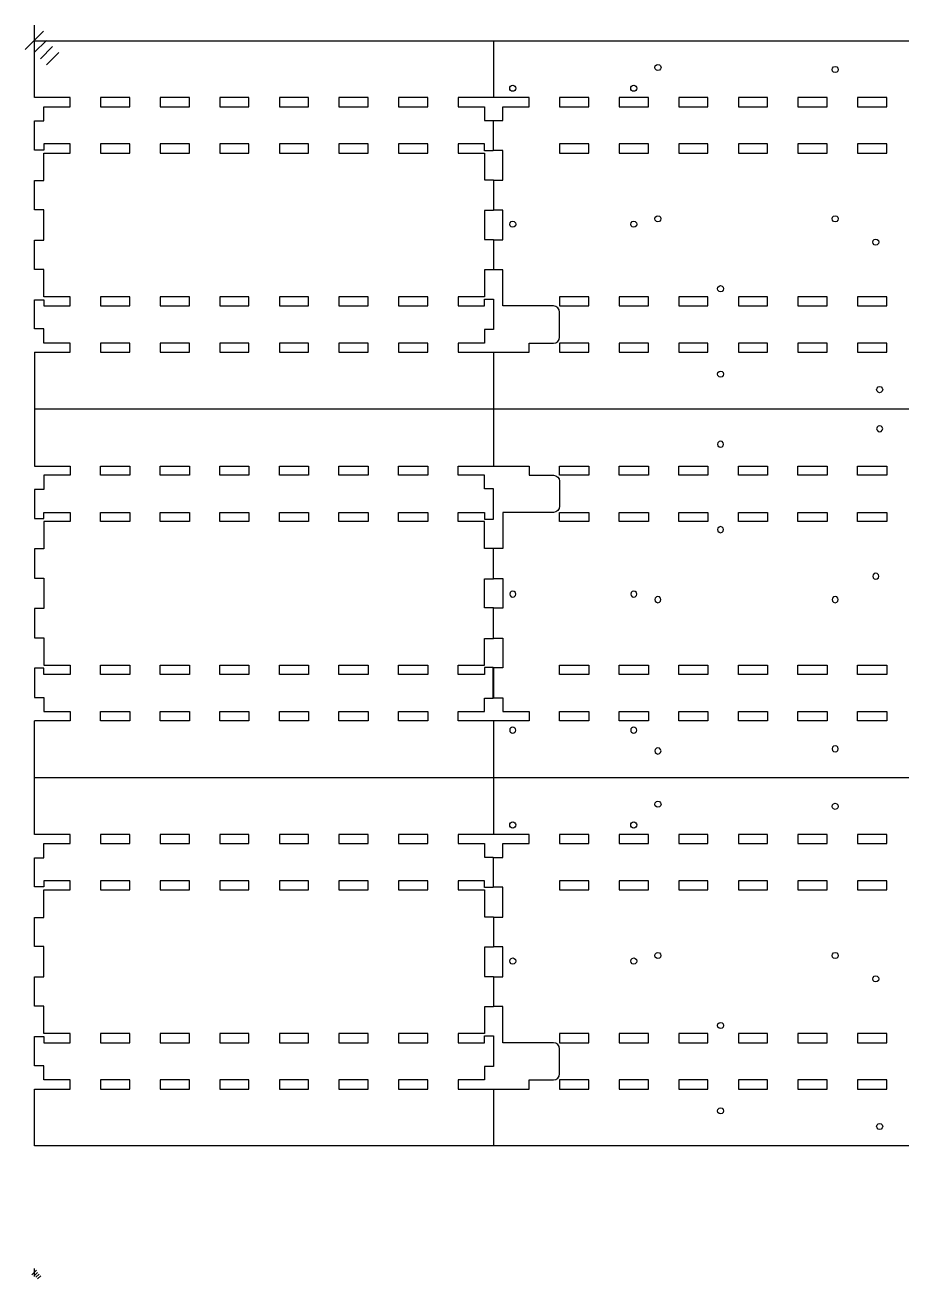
# Model space of a CAD drawing. Extents: x -3 to 935, y 295 to 705.
# Drawn here: x -3 to 283.9, y 294.9 to 705 of the extents above; entities that cross this region are included whole.
import ezdxf

# ---------------------------------------------------------------- set-up
doc = ezdxf.new("R2010")
doc.units = 0

msp = doc.modelspace()

# ---------------------------------------------------------------- linework, layer by layer
for p, q in [((0.1324, 681.267), (0.1324, 699.867)), ((0.1324, 699.867), (300.532, 699.867)), ((150.332, 699.867), (150.332, 681.267)), ((203.095, 691.155), (203.229, 691.655)), ((203.229, 690.655), (203.095, 691.155)), ((203.229, 691.655), (203.595, 692.022)), ((203.595, 690.289), (203.229, 690.655)), ((203.595, 692.022), (204.095, 692.155)), ((204.095, 690.154), (203.595, 690.289)), ((204.095, 692.155), (204.595, 692.022)), ((204.095, 692.155), (204.095, 692.155)), ((204.595, 690.289), (204.095, 690.154)), ((204.595, 692.022), (204.961, 691.655)), ((204.961, 690.655), (204.595, 690.289)), ((204.961, 691.655), (205.095, 691.155)), ((205.095, 691.155), (204.961, 690.655)), ((261.09, 690.456), (261.224, 690.956)), ((261.224, 689.956), (261.09, 690.456)), ((261.224, 690.956), (261.59, 691.321)), ((261.59, 689.588), (261.224, 689.956)), ((261.59, 691.321), (262.09, 691.456)), ((262.09, 689.456), (261.59, 689.588)), ((262.09, 691.456), (262.59, 691.321)), ((262.09, 691.456), (262.09, 691.456)), ((262.59, 689.588), (262.09, 689.456)), ((262.59, 691.321), (262.956, 690.956)), ((262.956, 689.956), (262.59, 689.588)), ((262.956, 690.956), (263.09, 690.456)), ((263.09, 690.456), (262.956, 689.956)), ((155.659, 684.744), (155.872, 685.061)), ((155.872, 685.061), (156.189, 685.276)), ((156.189, 685.276), (156.577, 685.355)), ((156.577, 685.355), (156.965, 685.276)), ((156.577, 685.355), (156.577, 685.355)), ((156.965, 685.276), (157.281, 685.061)), ((157.281, 685.061), (157.494, 684.744)), ((195.259, 684.744), (195.472, 685.061)), ((195.472, 685.061), (195.789, 685.276)), ((195.789, 685.276), (196.177, 685.355)), ((196.177, 685.355), (196.565, 685.276)), ((196.177, 685.355), (196.177, 685.355)), ((196.565, 685.276), (196.881, 685.061)), ((196.881, 685.061), (197.094, 684.744)), ((11.7573, 681.267), (0.1324, 681.267)), ((11.7573, 678.267), (11.7573, 681.267)), ((21.7073, 681.267), (21.7073, 678.267)), ((31.2573, 681.267), (21.7073, 681.267)), ((31.2573, 678.267), (31.2573, 681.267)), ((41.2072, 681.267), (41.2072, 678.267)), ((50.7573, 681.267), (41.2072, 681.267)), ((50.7573, 678.267), (50.7573, 681.267)), ((70.2571, 681.267), (60.7072, 681.267)), ((60.7072, 681.267), (60.7072, 678.267)), ((70.2571, 678.267), (70.2571, 681.267)), ((89.7571, 681.267), (80.2073, 681.267)), ((80.2073, 681.267), (80.2073, 678.267)), ((89.7571, 678.267), (89.7571, 681.267)), ((109.257, 681.267), (99.707, 681.267)), ((99.707, 681.267), (99.707, 678.267)), ((109.257, 678.267), (109.257, 681.267)), ((128.757, 681.267), (119.207, 681.267)), ((119.207, 681.267), (119.207, 678.267)), ((128.757, 678.267), (128.757, 681.267)), ((161.957, 681.267), (138.707, 681.267)), ((138.707, 681.267), (138.707, 678.267)), ((155.581, 684.355), (155.659, 684.744)), ((155.659, 683.969), (155.581, 684.355)), ((155.872, 683.651), (155.659, 683.969)), ((156.189, 683.434), (155.872, 683.651)), ((156.577, 683.355), (156.189, 683.434)), ((156.965, 683.434), (156.577, 683.355)), ((157.281, 683.651), (156.965, 683.434)), ((157.494, 683.969), (157.281, 683.651)), ((157.494, 684.744), (157.573, 684.355)), ((157.573, 684.355), (157.494, 683.969)), ((161.957, 678.267), (161.957, 681.267)), ((181.457, 681.267), (171.907, 681.267)), ((171.907, 681.267), (171.907, 678.267)), ((181.457, 678.267), (181.457, 681.267)), ((200.957, 681.267), (191.407, 681.267)), ((191.407, 681.267), (191.407, 678.267)), ((195.181, 684.355), (195.259, 684.744)), ((195.259, 683.969), (195.181, 684.355)), ((195.472, 683.651), (195.259, 683.969)), ((195.789, 683.434), (195.472, 683.651)), ((196.177, 683.355), (195.789, 683.434)), ((196.565, 683.434), (196.177, 683.355)), ((196.881, 683.651), (196.565, 683.434)), ((197.094, 683.969), (196.881, 683.651)), ((197.094, 684.744), (197.173, 684.355)), ((197.173, 684.355), (197.094, 683.969)), ((200.957, 678.267), (200.957, 681.267)), ((220.457, 681.267), (210.907, 681.267)), ((210.907, 681.267), (210.907, 678.267)), ((220.457, 678.267), (220.457, 681.267)), ((230.407, 681.267), (230.407, 678.267)), ((239.957, 681.267), (230.407, 681.267)), ((239.957, 678.267), (239.957, 681.267)), ((249.907, 681.267), (249.907, 678.267)), ((259.457, 681.267), (249.907, 681.267)), ((259.457, 678.267), (259.457, 681.267)), ((278.958, 681.267), (269.406, 681.267)), ((269.406, 681.267), (269.406, 678.267)), ((278.958, 678.267), (278.958, 681.267)), ((3.1324, 673.642), (3.1324, 678.267)), ((3.1324, 678.267), (11.7573, 678.267)), ((21.7073, 678.267), (31.2573, 678.267)), ((41.2072, 678.267), (50.7573, 678.267)), ((60.7072, 678.267), (70.2571, 678.267)), ((80.2073, 678.267), (89.7571, 678.267)), ((99.707, 678.267), (109.257, 678.267)), ((119.207, 678.267), (128.757, 678.267)), ((138.707, 678.267), (147.332, 678.267)), ((147.332, 678.267), (147.332, 673.84)), ((153.332, 673.742), (153.332, 678.267)), ((153.332, 678.267), (161.957, 678.267)), ((171.907, 678.267), (181.457, 678.267)), ((191.407, 678.267), (200.957, 678.267)), ((210.907, 678.267), (220.457, 678.267)), ((230.407, 678.267), (239.957, 678.267)), ((249.907, 678.267), (259.457, 678.267)), ((269.406, 678.267), (278.958, 678.267)), ((0.1324, 664.09), (0.1324, 673.642)), ((0.1324, 673.642), (3.1324, 673.642)), ((147.332, 673.84), (150.132, 673.84)), ((150.132, 673.84), (150.132, 663.892)), ((150.332, 663.992), (150.332, 673.742)), ((150.332, 673.742), (153.332, 673.742)), ((11.7573, 666.117), (3.1324, 666.117)), ((3.1324, 666.117), (3.1324, 664.09)), ((11.7573, 663.117), (11.7573, 666.117)), ((31.2573, 666.117), (21.7073, 666.117)), ((21.7073, 666.117), (21.7073, 663.117)), ((31.2573, 663.117), (31.2573, 666.117)), ((41.2072, 666.117), (41.2072, 663.117)), ((50.7573, 666.117), (41.2072, 666.117)), ((50.7573, 663.117), (50.7573, 666.117)), ((70.2571, 666.117), (60.7072, 666.117)), ((60.7072, 666.117), (60.7072, 663.117)), ((70.2571, 663.117), (70.2571, 666.117)), ((89.7571, 666.117), (80.2073, 666.117)), ((80.2073, 666.117), (80.2073, 663.117)), ((89.7571, 663.117), (89.7571, 666.117)), ((109.257, 666.117), (99.707, 666.117)), ((99.707, 666.117), (99.707, 663.117)), ((109.257, 663.117), (109.257, 666.117)), ((119.207, 666.117), (119.207, 663.117)), ((128.757, 666.117), (119.207, 666.117)), ((128.757, 663.117), (128.757, 666.117)), ((147.332, 666.117), (138.707, 666.117)), ((138.707, 666.117), (138.707, 663.117)), ((147.332, 663.892), (147.332, 666.117)), ((181.457, 666.117), (171.907, 666.117)), ((171.907, 666.117), (171.907, 663.117)), ((181.457, 663.117), (181.457, 666.117)), ((191.407, 666.117), (191.407, 663.117)), ((200.957, 666.117), (191.407, 666.117)), ((200.957, 663.117), (200.957, 666.117)), ((220.457, 666.117), (210.907, 666.117)), ((210.907, 666.117), (210.907, 663.117)), ((220.457, 663.117), (220.457, 666.117)), ((239.957, 666.117), (230.407, 666.117)), ((230.407, 666.117), (230.407, 663.117)), ((239.957, 663.117), (239.957, 666.117)), ((259.457, 666.117), (249.907, 666.117)), ((249.907, 666.117), (249.907, 663.117)), ((259.457, 663.117), (259.457, 666.117)), ((278.958, 666.117), (269.406, 666.117)), ((269.406, 666.117), (269.406, 663.117)), ((278.958, 663.117), (278.958, 666.117)), ((3.1324, 664.09), (0.1324, 664.09)), ((3.1324, 654.142), (3.1324, 663.117)), ((3.1324, 663.117), (11.7573, 663.117)), ((21.7073, 663.117), (31.2573, 663.117)), ((41.2072, 663.117), (50.7573, 663.117)), ((60.7072, 663.117), (70.2571, 663.117)), ((80.2073, 663.117), (89.7571, 663.117)), ((99.707, 663.117), (109.257, 663.117)), ((119.207, 663.117), (128.757, 663.117)), ((138.707, 663.117), (147.332, 663.117)), ((150.132, 663.892), (147.332, 663.892)), ((147.332, 663.117), (147.332, 654.341)), ((153.332, 663.992), (150.332, 663.992)), ((153.332, 654.243), (153.332, 663.992)), ((171.907, 663.117), (181.457, 663.117)), ((191.407, 663.117), (200.957, 663.117)), ((210.907, 663.117), (220.457, 663.117)), ((230.407, 663.117), (239.957, 663.117)), ((249.907, 663.117), (259.457, 663.117)), ((269.406, 663.117), (278.958, 663.117)), ((0.1324, 644.591), (0.1324, 654.142)), ((0.1324, 654.142), (3.1324, 654.142)), ((147.332, 654.341), (150.332, 654.341)), ((150.332, 654.341), (150.332, 644.392)), ((150.332, 654.243), (153.332, 654.243)), ((3.1324, 644.591), (0.1324, 644.591)), ((3.1324, 634.642), (3.1324, 644.591)), ((150.332, 644.392), (147.332, 644.392)), ((147.332, 644.392), (147.332, 634.841)), ((153.332, 644.493), (150.332, 644.493)), ((153.332, 634.743), (153.332, 644.493)), ((155.577, 639.855), (155.711, 640.355)), ((155.711, 639.355), (155.577, 639.855)), ((155.711, 640.355), (156.077, 640.722)), ((156.077, 640.722), (156.577, 640.855)), ((156.577, 640.855), (157.077, 640.722)), ((156.577, 640.855), (156.577, 640.855)), ((157.077, 640.722), (157.443, 640.355)), ((157.443, 640.355), (157.577, 639.855)), ((157.577, 639.855), (157.443, 639.355)), ((195.173, 639.855), (195.307, 640.355)), ((195.307, 639.355), (195.173, 639.855)), ((195.307, 640.355), (195.673, 640.722)), ((195.673, 640.722), (196.173, 640.855)), ((196.173, 640.855), (196.673, 640.722)), ((196.173, 640.855), (196.173, 640.855)), ((196.673, 640.722), (197.039, 640.355)), ((197.039, 640.355), (197.173, 639.855)), ((197.173, 639.855), (197.039, 639.355)), ((203.09, 641.656), (203.224, 642.156)), ((203.224, 641.156), (203.09, 641.656)), ((203.224, 642.156), (203.59, 642.522)), ((203.59, 640.789), (203.224, 641.156)), ((203.59, 642.522), (204.09, 642.657)), ((204.09, 640.656), (203.59, 640.789)), ((204.09, 642.657), (204.59, 642.522)), ((204.09, 642.657), (204.09, 642.657)), ((204.59, 640.789), (204.09, 640.656)), ((204.59, 642.522), (204.956, 642.156)), ((204.956, 641.156), (204.59, 640.789)), ((204.956, 642.156), (205.09, 641.656)), ((205.09, 641.656), (204.956, 641.156)), ((261.09, 641.656), (261.224, 642.156)), ((261.224, 641.156), (261.09, 641.656)), ((261.224, 642.156), (261.59, 642.522)), ((261.59, 640.789), (261.224, 641.156)), ((261.59, 642.522), (262.09, 642.657)), ((262.09, 640.656), (261.59, 640.789)), ((262.09, 642.657), (262.59, 642.522)), ((262.09, 642.657), (262.09, 642.657)), ((262.59, 640.789), (262.09, 640.656)), ((262.59, 642.522), (262.956, 642.156)), ((262.956, 641.156), (262.59, 640.789)), ((262.956, 642.156), (263.09, 641.656)), ((263.09, 641.656), (262.956, 641.156)), ((156.077, 638.989), (155.711, 639.355)), ((156.577, 638.854), (156.077, 638.989)), ((157.077, 638.989), (156.577, 638.854)), ((157.443, 639.355), (157.077, 638.989)), ((195.673, 638.989), (195.307, 639.355)), ((196.173, 638.854), (195.673, 638.989)), ((196.673, 638.989), (196.173, 638.854)), ((197.039, 639.355), (196.673, 638.989)), ((0.1324, 625.091), (0.1324, 634.642)), ((0.1324, 634.642), (3.1324, 634.642)), ((147.332, 634.841), (150.332, 634.841)), ((150.332, 634.841), (150.332, 624.892)), ((150.332, 634.743), (153.332, 634.743)), ((274.373, 634.018), (274.505, 634.515)), ((274.505, 633.518), (274.373, 634.018)), ((274.505, 634.515), (274.873, 634.883)), ((274.873, 633.15), (274.505, 633.518)), ((274.873, 634.883), (275.373, 635.015)), ((275.373, 633.018), (274.873, 633.15)), ((275.373, 635.015), (275.873, 634.883)), ((275.373, 635.015), (275.373, 635.015)), ((275.873, 633.15), (275.373, 633.018)), ((275.873, 634.883), (276.238, 634.515)), ((276.238, 633.518), (275.873, 633.15)), ((276.238, 634.515), (276.373, 634.018)), ((276.373, 634.018), (276.238, 633.518)), ((3.1324, 625.091), (0.1324, 625.091)), ((3.1324, 616.116), (3.1324, 625.091)), ((150.332, 624.892), (147.332, 624.892)), ((147.332, 624.892), (147.332, 616.116)), ((153.332, 624.99), (150.332, 624.99)), ((153.332, 613.116), (153.332, 624.99)), ((223.706, 619.275), (224.072, 619.643)), ((224.072, 619.643), (224.572, 619.775)), ((224.572, 619.775), (225.072, 619.643)), ((224.572, 619.775), (224.572, 619.775)), ((225.072, 619.643), (225.438, 619.275)), ((11.7573, 616.116), (3.1324, 616.116)), ((11.7573, 613.116), (11.7573, 616.116)), ((31.2573, 616.116), (21.7073, 616.116)), ((21.7073, 616.116), (21.7073, 613.116)), ((31.2573, 613.116), (31.2573, 616.116)), ((50.7573, 616.116), (41.2072, 616.116)), ((41.2072, 616.116), (41.2072, 613.116)), ((50.7573, 613.116), (50.7573, 616.116)), ((70.2571, 616.116), (60.7072, 616.116)), ((60.7072, 616.116), (60.7072, 613.116)), ((70.2571, 613.116), (70.2571, 616.116)), ((89.7571, 616.116), (80.2073, 616.116)), ((80.2073, 616.116), (80.2073, 613.116)), ((89.7571, 613.116), (89.7571, 616.116)), ((109.257, 616.116), (99.707, 616.116)), ((99.707, 616.116), (99.707, 613.116)), ((109.257, 613.116), (109.257, 616.116)), ((128.757, 616.116), (119.207, 616.116)), ((119.207, 616.116), (119.207, 613.116)), ((128.757, 613.116), (128.757, 616.116)), ((147.332, 616.116), (138.707, 616.116)), ((138.707, 616.116), (138.707, 613.116)), ((147.332, 613.116), (147.332, 615.341)), ((147.332, 615.341), (150.332, 615.341)), ((150.332, 615.341), (150.332, 605.393)), ((171.907, 616.116), (171.907, 613.116)), ((181.457, 616.116), (171.907, 616.116)), ((181.457, 613.116), (181.457, 616.116)), ((200.957, 616.116), (191.407, 616.116)), ((191.407, 616.116), (191.407, 613.116)), ((200.957, 613.116), (200.957, 616.116)), ((220.457, 616.116), (210.907, 616.116)), ((210.907, 616.116), (210.907, 613.116)), ((220.457, 613.116), (220.457, 616.116)), ((223.572, 618.778), (223.706, 619.275)), ((223.706, 618.278), (223.572, 618.778)), ((224.072, 617.91), (223.706, 618.278)), ((224.572, 617.778), (224.072, 617.91)), ((225.072, 617.91), (224.572, 617.778)), ((225.438, 618.278), (225.072, 617.91)), ((225.438, 619.275), (225.572, 618.778)), ((225.572, 618.778), (225.438, 618.278)), ((239.957, 616.116), (230.407, 616.116)), ((230.407, 616.116), (230.407, 613.116)), ((239.957, 613.116), (239.957, 616.116)), ((259.457, 616.116), (249.907, 616.116)), ((249.907, 616.116), (249.907, 613.116)), ((259.457, 613.116), (259.457, 616.116)), ((278.958, 616.116), (269.406, 616.116)), ((269.406, 616.116), (269.406, 613.116)), ((278.958, 613.116), (278.958, 616.116)), ((0.1324, 605.591), (0.1324, 615.143)), ((0.1324, 615.143), (3.1324, 615.143)), ((3.1324, 615.143), (3.1324, 613.116)), ((3.1324, 613.116), (11.7573, 613.116)), ((21.7073, 613.116), (31.2573, 613.116)), ((41.2072, 613.116), (50.7573, 613.116)), ((60.7072, 613.116), (70.2571, 613.116)), ((80.2073, 613.116), (89.7571, 613.116)), ((99.707, 613.116), (109.257, 613.116)), ((119.207, 613.116), (128.757, 613.116)), ((138.707, 613.116), (147.332, 613.116)), ((169.907, 613.116), (153.332, 613.116)), ((170.672, 612.965), (169.907, 613.116)), ((171.321, 612.531), (170.672, 612.965)), ((171.755, 611.883), (171.321, 612.531)), ((171.907, 611.116), (171.755, 611.883)), ((171.907, 613.116), (181.457, 613.116)), ((171.907, 602.966), (171.907, 611.116)), ((191.407, 613.116), (200.957, 613.116)), ((210.907, 613.116), (220.457, 613.116)), ((230.407, 613.116), (239.957, 613.116)), ((249.907, 613.116), (259.457, 613.116)), ((269.406, 613.116), (278.958, 613.116)), ((3.1324, 605.591), (0.1324, 605.591)), ((3.1324, 600.966), (3.1324, 605.591)), ((150.332, 605.393), (147.332, 605.393)), ((147.332, 605.393), (147.332, 600.966)), ((171.755, 602.202), (171.907, 602.966)), ((11.7573, 600.966), (3.1324, 600.966)), ((11.7573, 597.966), (11.7573, 600.966)), ((31.2573, 600.966), (21.7073, 600.966)), ((21.7073, 600.966), (21.7073, 597.966)), ((31.2573, 597.966), (31.2573, 600.966)), ((41.2072, 600.966), (41.2072, 597.966)), ((50.7573, 600.966), (41.2072, 600.966)), ((50.7573, 597.966), (50.7573, 600.966)), ((70.2571, 600.966), (60.7072, 600.966)), ((60.7072, 600.966), (60.7072, 597.966)), ((70.2571, 597.966), (70.2571, 600.966)), ((89.7571, 600.966), (80.2073, 600.966)), ((80.2073, 600.966), (80.2073, 597.966)), ((89.7571, 597.966), (89.7571, 600.966)), ((109.257, 600.966), (99.707, 600.966)), ((99.707, 600.966), (99.707, 597.966)), ((109.257, 597.966), (109.257, 600.966)), ((119.207, 600.966), (119.207, 597.966)), ((128.757, 600.966), (119.207, 600.966)), ((128.757, 597.966), (128.757, 600.966)), ((147.332, 600.966), (138.707, 600.966)), ((138.707, 600.966), (138.707, 597.966)), ((161.957, 597.966), (161.957, 600.966)), ((161.957, 600.966), (169.907, 600.966)), ((169.907, 600.966), (170.672, 601.12)), ((170.672, 601.12), (171.321, 601.554)), ((171.321, 601.554), (171.755, 602.202)), ((171.907, 600.966), (171.907, 597.966)), ((181.457, 600.966), (171.907, 600.966)), ((181.457, 597.966), (181.457, 600.966)), ((200.957, 600.966), (191.407, 600.966)), ((191.407, 600.966), (191.407, 597.966)), ((200.957, 597.966), (200.957, 600.966)), ((220.457, 600.966), (210.907, 600.966)), ((210.907, 600.966), (210.907, 597.966)), ((220.457, 597.966), (220.457, 600.966)), ((230.407, 600.966), (230.407, 597.966)), ((239.957, 600.966), (230.407, 600.966)), ((239.957, 597.966), (239.957, 600.966)), ((259.457, 600.966), (249.907, 600.966)), ((249.907, 600.966), (249.907, 597.966)), ((259.457, 597.966), (259.457, 600.966)), ((278.958, 600.966), (269.406, 600.966)), ((269.406, 600.966), (269.406, 597.966)), ((278.958, 597.966), (278.958, 600.966)), ((0.1324, 597.966), (11.7573, 597.966)), ((0.1324, 597.966), (0.1324, 560.768)), ((21.7073, 597.966), (31.2573, 597.966)), ((41.2072, 597.966), (50.7573, 597.966)), ((60.7072, 597.966), (70.2571, 597.966)), ((80.2073, 597.966), (89.7571, 597.966)), ((99.707, 597.966), (109.257, 597.966)), ((119.207, 597.966), (128.757, 597.966)), ((138.707, 597.966), (161.957, 597.966)), ((150.332, 597.966), (150.332, 560.767)), ((171.907, 597.966), (181.457, 597.966)), ((191.407, 597.966), (200.957, 597.966)), ((210.907, 597.966), (220.457, 597.966)), ((230.407, 597.966), (239.957, 597.966)), ((249.907, 597.966), (259.457, 597.966)), ((269.406, 597.966), (278.958, 597.966)), ((223.573, 590.838), (223.707, 591.335)), ((223.707, 590.338), (223.573, 590.838)), ((223.707, 591.335), (224.073, 591.703)), ((224.073, 591.703), (224.573, 591.835)), ((224.573, 591.835), (225.073, 591.703)), ((224.573, 591.835), (224.573, 591.835)), ((225.073, 591.703), (225.439, 591.335)), ((225.439, 591.335), (225.573, 590.838)), ((225.573, 590.838), (225.439, 590.338)), ((224.073, 589.97), (223.707, 590.338)), ((224.573, 589.838), (224.073, 589.97)), ((225.073, 589.97), (224.573, 589.838)), ((225.439, 590.338), (225.073, 589.97)), ((275.775, 586.263), (276.143, 586.628)), ((276.143, 586.628), (276.643, 586.763)), ((276.643, 586.763), (277.143, 586.628)), ((276.643, 586.763), (276.643, 586.763)), ((277.143, 586.628), (277.508, 586.263)), ((275.643, 585.763), (275.775, 586.263)), ((275.775, 585.263), (275.643, 585.763)), ((276.143, 584.898), (275.775, 585.263)), ((276.643, 584.763), (276.143, 584.898)), ((277.143, 584.898), (276.643, 584.763)), ((277.508, 585.263), (277.143, 584.898)), ((277.508, 586.263), (277.643, 585.763)), ((277.643, 585.763), (277.508, 585.263)), ((300.532, 579.366), (0.1324, 579.366)), ((275.775, 573.471), (275.643, 572.971)), ((275.643, 572.971), (275.775, 572.471)), ((276.143, 573.836), (275.775, 573.471)), ((275.775, 572.471), (276.143, 572.103)), ((276.643, 573.971), (276.143, 573.836)), ((276.143, 572.103), (276.643, 571.971)), ((277.143, 573.836), (276.643, 573.971)), ((276.643, 571.971), (277.143, 572.103)), ((276.643, 571.971), (276.643, 571.971)), ((277.508, 573.471), (277.143, 573.836)), ((277.143, 572.103), (277.508, 572.471)), ((277.643, 572.971), (277.508, 573.471)), ((277.508, 572.471), (277.643, 572.971)), ((223.707, 568.396), (223.573, 567.896)), ((223.573, 567.896), (223.707, 567.396)), ((224.073, 568.764), (223.707, 568.396)), ((223.707, 567.396), (224.073, 567.031)), ((224.573, 568.896), (224.073, 568.764)), ((224.073, 567.031), (224.573, 566.896)), ((225.073, 568.764), (224.573, 568.896)), ((224.573, 566.896), (225.073, 567.031)), ((224.573, 566.896), (224.573, 566.896)), ((225.439, 568.396), (225.073, 568.764)), ((225.073, 567.031), (225.439, 567.396)), ((225.573, 567.896), (225.439, 568.396)), ((225.439, 567.396), (225.573, 567.896)), ((0.1324, 560.768), (11.7573, 560.768)), ((11.7573, 557.768), (3.1324, 557.768)), ((3.1324, 557.768), (3.1324, 553.143)), ((11.7573, 560.768), (11.7573, 557.768)), ((21.7073, 560.768), (31.2573, 560.768)), ((21.7073, 557.768), (21.7073, 560.768)), ((31.2573, 557.768), (21.7073, 557.768)), ((31.2573, 560.768), (31.2573, 557.768)), ((41.2072, 557.768), (41.2072, 560.768)), ((41.2072, 560.768), (50.7573, 560.768)), ((50.7573, 557.768), (41.2072, 557.768)), ((50.7573, 560.768), (50.7573, 557.768)), ((60.7072, 560.768), (70.2571, 560.768)), ((60.7072, 557.768), (60.7072, 560.768)), ((70.2571, 557.768), (60.7072, 557.768)), ((70.2571, 560.768), (70.2571, 557.768)), ((80.2073, 557.768), (80.2073, 560.768)), ((80.2073, 560.768), (89.7571, 560.768)), ((89.7571, 557.768), (80.2073, 557.768)), ((89.7571, 560.768), (89.7571, 557.768)), ((99.707, 557.768), (99.707, 560.768)), ((99.707, 560.768), (109.257, 560.768)), ((109.257, 557.768), (99.707, 557.768)), ((109.257, 560.768), (109.257, 557.768)), ((119.207, 557.768), (119.207, 560.768)), ((119.207, 560.768), (128.757, 560.768)), ((128.757, 557.768), (119.207, 557.768)), ((128.757, 560.768), (128.757, 557.768)), ((138.707, 557.768), (138.707, 560.768)), ((138.707, 560.768), (161.957, 560.767)), ((147.332, 557.768), (138.707, 557.768)), ((147.332, 553.343), (147.332, 557.768)), ((161.957, 560.767), (161.957, 557.767)), ((161.957, 557.767), (169.907, 557.767)), ((169.907, 557.767), (170.672, 557.615)), ((171.907, 557.767), (171.907, 560.767)), ((171.907, 560.767), (181.457, 560.767)), ((181.457, 557.767), (171.907, 557.767)), ((181.457, 560.767), (181.457, 557.767)), ((191.407, 560.767), (200.957, 560.767)), ((191.407, 557.767), (191.407, 560.767)), ((200.957, 557.767), (191.407, 557.767)), ((200.957, 560.767), (200.957, 557.767)), ((210.907, 557.767), (210.907, 560.767)), ((210.907, 560.767), (220.457, 560.767)), ((220.457, 557.767), (210.907, 557.767)), ((220.457, 560.767), (220.457, 557.767)), ((230.407, 557.767), (230.407, 560.767)), ((230.407, 560.767), (239.957, 560.767)), ((239.957, 557.767), (230.407, 557.767)), ((239.957, 560.767), (239.957, 557.767)), ((249.907, 560.767), (259.457, 560.767)), ((249.907, 557.767), (249.907, 560.767)), ((259.457, 557.767), (249.907, 557.767)), ((259.457, 560.767), (259.457, 557.767)), ((269.406, 557.767), (269.406, 560.767)), ((269.406, 560.767), (278.958, 560.767)), ((278.958, 557.767), (269.406, 557.767)), ((278.958, 560.767), (278.958, 557.767)), ((170.672, 557.615), (171.321, 557.181)), ((171.321, 557.181), (171.755, 556.532)), ((171.755, 556.532), (171.907, 555.767)), ((171.907, 555.767), (171.907, 547.617)), ((3.1324, 553.143), (0.1324, 553.143)), ((0.1324, 553.143), (0.1324, 543.593)), ((150.332, 553.343), (147.332, 553.343)), ((150.332, 543.393), (150.332, 553.343)), ((3.1324, 543.593), (3.1324, 545.618)), ((3.1324, 545.618), (11.7573, 545.618)), ((11.7573, 545.618), (11.7573, 542.618)), ((21.7073, 542.618), (21.7073, 545.618)), ((21.7073, 545.618), (31.2573, 545.618)), ((31.2573, 545.618), (31.2573, 542.618)), ((41.2072, 545.618), (50.7573, 545.618)), ((41.2072, 542.618), (41.2072, 545.618)), ((50.7573, 545.618), (50.7573, 542.618)), ((60.7072, 545.618), (70.2571, 545.618)), ((60.7072, 542.618), (60.7072, 545.618)), ((70.2571, 545.618), (70.2571, 542.618)), ((80.2073, 542.618), (80.2073, 545.618)), ((80.2073, 545.618), (89.7571, 545.618)), ((89.7571, 545.618), (89.7571, 542.618)), ((99.707, 542.618), (99.707, 545.618)), ((99.707, 545.618), (109.257, 545.618)), ((109.257, 545.618), (109.257, 542.618)), ((119.207, 542.618), (119.207, 545.618)), ((119.207, 545.618), (128.757, 545.618)), ((128.757, 545.618), (128.757, 542.618)), ((138.707, 542.618), (138.707, 545.618)), ((138.707, 545.618), (147.332, 545.618)), ((147.332, 545.618), (147.332, 543.393)), ((169.907, 545.617), (153.332, 545.617)), ((153.332, 545.617), (153.332, 533.742)), ((170.672, 545.769), (169.907, 545.617)), ((171.321, 546.203), (170.672, 545.769)), ((171.755, 546.851), (171.321, 546.203)), ((171.907, 547.617), (171.755, 546.851)), ((171.907, 542.617), (171.907, 545.617)), ((171.907, 545.617), (181.457, 545.617)), ((181.457, 545.617), (181.457, 542.617)), ((191.407, 542.617), (191.407, 545.617)), ((191.407, 545.617), (200.957, 545.617)), ((200.957, 545.617), (200.957, 542.617)), ((210.907, 542.617), (210.907, 545.617)), ((210.907, 545.617), (220.457, 545.617)), ((220.457, 545.617), (220.457, 542.617)), ((230.407, 545.617), (239.957, 545.617)), ((230.407, 542.617), (230.407, 545.617)), ((239.957, 545.617), (239.957, 542.617)), ((249.907, 542.617), (249.907, 545.617)), ((249.907, 545.617), (259.457, 545.617)), ((259.457, 545.617), (259.457, 542.617)), ((269.406, 542.617), (269.406, 545.617)), ((269.406, 545.617), (278.958, 545.617)), ((278.958, 545.617), (278.958, 542.617)), ((0.1324, 543.593), (3.1324, 543.593)), ((11.7573, 542.618), (3.1324, 542.618)), ((3.1324, 542.618), (3.1324, 533.643)), ((31.2573, 542.618), (21.7073, 542.618)), ((50.7573, 542.618), (41.2072, 542.618)), ((70.2571, 542.618), (60.7072, 542.618)), ((89.7571, 542.618), (80.2073, 542.618)), ((109.257, 542.618), (99.707, 542.618)), ((128.757, 542.618), (119.207, 542.618)), ((147.332, 542.618), (138.707, 542.618)), ((147.332, 543.393), (150.332, 543.393)), ((147.332, 533.843), (147.332, 542.618)), ((181.457, 542.617), (171.907, 542.617)), ((200.957, 542.617), (191.407, 542.617)), ((220.457, 542.617), (210.907, 542.617)), ((239.957, 542.617), (230.407, 542.617)), ((259.457, 542.617), (249.907, 542.617)), ((278.958, 542.617), (269.406, 542.617)), ((223.706, 540.457), (223.572, 539.957)), ((223.572, 539.957), (223.706, 539.457)), ((224.072, 540.823), (223.706, 540.457)), ((223.706, 539.457), (224.072, 539.091)), ((224.572, 540.957), (224.072, 540.823)), ((224.072, 539.091), (224.572, 538.957)), ((225.072, 540.823), (224.572, 540.957)), ((224.572, 538.957), (225.072, 539.091)), ((224.572, 538.957), (224.572, 538.957)), ((225.438, 540.457), (225.072, 540.823)), ((225.072, 539.091), (225.438, 539.457)), ((225.572, 539.957), (225.438, 540.457)), ((225.438, 539.457), (225.572, 539.957)), ((3.1324, 533.643), (0.1324, 533.643)), ((0.1324, 533.643), (0.1324, 524.093)), ((150.332, 533.843), (147.332, 533.843)), ((150.332, 523.893), (150.332, 533.843)), ((153.332, 533.742), (150.332, 533.742)), ((274.505, 525.217), (274.373, 524.717)), ((274.873, 525.583), (274.505, 525.217)), ((275.373, 525.717), (274.873, 525.583)), ((275.873, 525.583), (275.373, 525.717)), ((276.238, 525.217), (275.873, 525.583)), ((276.373, 524.717), (276.238, 525.217)), ((0.1324, 524.093), (3.1324, 524.093)), ((3.1324, 524.093), (3.1324, 514.143)), ((147.332, 514.343), (147.332, 523.893)), ((147.332, 523.893), (150.332, 523.893)), ((150.332, 523.992), (153.332, 523.992)), ((153.332, 523.992), (153.332, 514.242)), ((274.373, 524.717), (274.505, 524.217)), ((274.505, 524.217), (274.873, 523.851)), ((274.873, 523.851), (275.373, 523.717)), ((275.373, 523.717), (275.873, 523.851)), ((275.373, 523.717), (275.373, 523.717)), ((275.873, 523.851), (276.238, 524.217)), ((276.238, 524.217), (276.373, 524.717)), ((155.711, 519.378), (155.577, 518.878)), ((155.577, 518.878), (155.711, 518.378)), ((156.077, 519.744), (155.711, 519.378)), ((155.711, 518.378), (156.077, 518.012)), ((156.577, 519.878), (156.077, 519.744)), ((156.077, 518.012), (156.577, 517.878)), ((157.077, 519.744), (156.577, 519.878)), ((156.577, 517.878), (157.077, 518.012)), ((156.577, 517.878), (156.577, 517.878)), ((157.443, 519.378), (157.077, 519.744)), ((157.077, 518.012), (157.443, 518.378)), ((157.577, 518.878), (157.443, 519.378)), ((157.443, 518.378), (157.577, 518.878)), ((195.307, 519.378), (195.173, 518.878)), ((195.173, 518.878), (195.307, 518.378)), ((195.673, 519.744), (195.307, 519.378)), ((195.307, 518.378), (195.673, 518.012)), ((196.173, 519.878), (195.673, 519.744)), ((195.673, 518.012), (196.173, 517.878)), ((196.673, 519.744), (196.173, 519.878)), ((196.173, 517.878), (196.673, 518.012)), ((196.173, 517.878), (196.173, 517.878)), ((197.039, 519.378), (196.673, 519.744)), ((196.673, 518.012), (197.039, 518.378)), ((197.173, 518.878), (197.039, 519.378)), ((197.039, 518.378), (197.173, 518.878)), ((203.224, 517.578), (203.09, 517.078)), ((203.09, 517.078), (203.224, 516.578)), ((203.59, 517.944), (203.224, 517.578)), ((204.09, 518.078), (203.59, 517.944)), ((204.59, 517.944), (204.09, 518.078)), ((204.956, 517.578), (204.59, 517.944)), ((205.09, 517.078), (204.956, 517.578)), ((204.956, 516.578), (205.09, 517.078)), ((261.224, 517.578), (261.09, 517.078)), ((261.09, 517.078), (261.224, 516.578)), ((261.59, 517.944), (261.224, 517.578)), ((262.09, 518.078), (261.59, 517.944)), ((262.59, 517.944), (262.09, 518.078)), ((262.956, 517.578), (262.59, 517.944)), ((263.09, 517.078), (262.956, 517.578)), ((262.956, 516.578), (263.09, 517.078)), ((3.1324, 514.143), (0.1324, 514.143)), ((0.1324, 514.143), (0.1324, 504.593)), ((150.332, 514.343), (147.332, 514.343)), ((150.332, 504.393), (150.332, 514.343)), ((153.332, 514.242), (150.332, 514.242)), ((203.224, 516.578), (203.59, 516.212)), ((203.59, 516.212), (204.09, 516.078)), ((204.09, 516.078), (204.59, 516.212)), ((204.09, 516.078), (204.09, 516.078)), ((204.59, 516.212), (204.956, 516.578)), ((261.224, 516.578), (261.59, 516.212)), ((261.59, 516.212), (262.09, 516.078)), ((262.09, 516.078), (262.59, 516.212)), ((262.09, 516.078), (262.09, 516.078)), ((262.59, 516.212), (262.956, 516.578)), ((0.1324, 504.593), (3.1324, 504.593)), ((3.1324, 504.593), (3.1324, 495.618)), ((150.332, 504.492), (153.332, 504.492)), ((153.332, 504.492), (153.332, 494.742)), ((147.332, 495.618), (147.332, 504.393)), ((147.332, 504.393), (150.332, 504.393)), ((3.1324, 494.643), (0.1324, 494.643)), ((0.1324, 494.643), (0.1324, 485.093)), ((3.1324, 495.618), (11.7573, 495.618)), ((3.1324, 492.618), (3.1324, 494.643)), ((11.7573, 492.618), (3.1324, 492.618)), ((11.7573, 495.618), (11.7573, 492.618)), ((21.7073, 495.618), (31.2573, 495.618)), ((21.7073, 492.618), (21.7073, 495.618)), ((31.2573, 492.618), (21.7073, 492.618)), ((31.2573, 495.618), (31.2573, 492.618)), ((41.2072, 492.618), (41.2072, 495.618)), ((41.2072, 495.618), (50.7573, 495.618)), ((50.7573, 492.618), (41.2072, 492.618)), ((50.7573, 495.618), (50.7573, 492.618)), ((60.7072, 495.618), (70.2571, 495.618)), ((60.7072, 492.618), (60.7072, 495.618)), ((70.2571, 492.618), (60.7072, 492.618)), ((70.2571, 495.618), (70.2571, 492.618)), ((80.2073, 492.618), (80.2073, 495.618)), ((80.2073, 495.618), (89.7571, 495.618)), ((89.7571, 492.618), (80.2073, 492.618)), ((89.7571, 495.618), (89.7571, 492.618)), ((99.707, 492.618), (99.707, 495.618)), ((99.707, 495.618), (109.257, 495.618)), ((109.257, 492.618), (99.707, 492.618)), ((109.257, 495.618), (109.257, 492.618)), ((119.207, 492.618), (119.207, 495.618)), ((119.207, 495.618), (128.757, 495.618)), ((128.757, 492.618), (119.207, 492.618)), ((128.757, 495.618), (128.757, 492.618)), ((138.707, 492.618), (138.707, 495.618)), ((138.707, 495.618), (147.332, 495.618)), ((147.332, 492.618), (138.707, 492.618)), ((150.132, 494.843), (147.332, 494.843)), ((147.332, 494.843), (147.332, 492.618)), ((150.132, 484.893), (150.132, 494.843)), ((153.332, 494.742), (150.332, 494.742)), ((150.332, 494.742), (150.332, 484.992)), ((171.907, 492.617), (171.907, 495.617)), ((171.907, 495.617), (181.457, 495.617)), ((181.457, 492.617), (171.907, 492.617)), ((181.457, 495.617), (181.457, 492.617)), ((191.407, 492.617), (191.407, 495.617)), ((191.407, 495.617), (200.957, 495.617)), ((200.957, 492.617), (191.407, 492.617)), ((200.957, 495.617), (200.957, 492.617)), ((210.907, 492.617), (210.907, 495.617)), ((210.907, 495.617), (220.457, 495.617)), ((220.457, 492.617), (210.907, 492.617)), ((220.457, 495.617), (220.457, 492.617)), ((230.407, 492.617), (230.407, 495.617)), ((230.407, 495.617), (239.957, 495.617)), ((239.957, 492.617), (230.407, 492.617)), ((239.957, 495.617), (239.957, 492.617)), ((249.907, 492.617), (249.907, 495.617)), ((249.907, 495.617), (259.457, 495.617)), ((259.457, 492.617), (249.907, 492.617)), ((259.457, 495.617), (259.457, 492.617)), ((269.406, 495.617), (278.958, 495.617)), ((269.406, 492.617), (269.406, 495.617)), ((278.958, 492.617), (269.406, 492.617)), ((278.958, 495.617), (278.958, 492.617)), ((0.1324, 485.093), (3.1324, 485.093)), ((3.1324, 485.093), (3.1324, 480.468)), ((147.332, 480.468), (147.332, 484.893)), ((147.332, 484.893), (150.132, 484.893)), ((150.332, 484.992), (153.332, 484.992)), ((153.332, 484.992), (153.332, 480.467)), ((3.1324, 480.468), (11.7573, 480.468)), ((11.7573, 480.468), (11.7573, 477.468)), ((21.7073, 477.468), (21.7073, 480.468)), ((21.7073, 480.468), (31.2573, 480.468)), ((31.2573, 480.468), (31.2573, 477.468)), ((41.2072, 477.468), (41.2072, 480.468)), ((41.2072, 480.468), (50.7573, 480.468)), ((50.7573, 480.468), (50.7573, 477.468)), ((60.7072, 480.468), (70.2571, 480.468)), ((60.7072, 477.468), (60.7072, 480.468)), ((70.2571, 480.468), (70.2571, 477.468)), ((80.2073, 477.468), (80.2073, 480.468)), ((80.2073, 480.468), (89.7571, 480.468)), ((89.7571, 480.468), (89.7571, 477.468)), ((99.707, 477.468), (99.707, 480.468)), ((99.707, 480.468), (109.257, 480.468)), ((109.257, 480.468), (109.257, 477.468)), ((119.207, 480.468), (128.757, 480.468)), ((119.207, 477.468), (119.207, 480.468)), ((128.757, 480.468), (128.757, 477.468)), ((138.707, 477.468), (138.707, 480.468)), ((138.707, 480.468), (147.332, 480.468)), ((153.332, 480.467), (161.957, 480.467)), ((161.957, 480.467), (161.957, 477.467)), ((171.907, 477.467), (171.907, 480.467)), ((171.907, 480.467), (181.457, 480.467)), ((181.457, 480.467), (181.457, 477.467)), ((191.407, 477.467), (191.407, 480.467)), ((191.407, 480.467), (200.957, 480.467)), ((200.957, 480.467), (200.957, 477.467)), ((210.907, 477.467), (210.907, 480.467)), ((210.907, 480.467), (220.457, 480.467)), ((220.457, 480.467), (220.457, 477.467)), ((230.407, 477.467), (230.407, 480.467)), ((230.407, 480.467), (239.957, 480.467)), ((239.957, 480.467), (239.957, 477.467)), ((249.907, 477.467), (249.907, 480.467)), ((249.907, 480.467), (259.457, 480.467)), ((259.457, 480.467), (259.457, 477.467)), ((269.406, 477.467), (269.406, 480.467)), ((269.406, 480.467), (278.958, 480.467)), ((278.958, 480.467), (278.958, 477.467)), ((11.7573, 477.468), (0.1324, 477.468)), ((0.1324, 440.267), (0.1324, 477.468)), ((31.2573, 477.468), (21.7073, 477.468)), ((50.7573, 477.468), (41.2072, 477.468)), ((70.2571, 477.468), (60.7072, 477.468)), ((89.7571, 477.468), (80.2073, 477.468)), ((109.257, 477.468), (99.707, 477.468)), ((128.757, 477.468), (119.207, 477.468)), ((161.957, 477.467), (138.707, 477.468)), ((150.332, 477.467), (150.332, 440.267)), ((181.457, 477.467), (171.907, 477.467)), ((200.957, 477.467), (191.407, 477.467)), ((220.457, 477.467), (210.907, 477.467)), ((239.957, 477.467), (230.407, 477.467)), ((259.457, 477.467), (249.907, 477.467)), ((278.958, 477.467), (269.406, 477.467)), ((155.659, 474.766), (155.581, 474.378)), ((155.581, 474.378), (155.659, 473.99)), ((155.872, 475.083), (155.659, 474.766)), ((155.659, 473.99), (155.872, 473.672)), ((156.189, 475.298), (155.872, 475.083)), ((155.872, 473.672), (156.189, 473.458)), ((156.577, 475.378), (156.189, 475.298)), ((156.189, 473.458), (156.577, 473.378)), ((156.965, 475.298), (156.577, 475.378)), ((156.577, 473.378), (156.965, 473.458)), ((156.577, 473.378), (156.577, 473.378)), ((157.281, 475.083), (156.965, 475.298)), ((156.965, 473.458), (157.281, 473.672)), ((157.494, 474.766), (157.281, 475.083)), ((157.281, 473.672), (157.494, 473.99)), ((157.573, 474.378), (157.494, 474.766)), ((157.494, 473.99), (157.573, 474.378)), ((195.259, 474.766), (195.181, 474.378)), ((195.181, 474.378), (195.259, 473.99)), ((195.472, 475.083), (195.259, 474.766)), ((195.259, 473.99), (195.472, 473.672)), ((195.789, 475.298), (195.472, 475.083)), ((195.472, 473.672), (195.789, 473.458)), ((196.177, 475.378), (195.789, 475.298)), ((195.789, 473.458), (196.177, 473.378)), ((196.565, 475.298), (196.177, 475.378)), ((196.177, 473.378), (196.565, 473.458)), ((196.177, 473.378), (196.177, 473.378)), ((196.881, 475.083), (196.565, 475.298)), ((196.565, 473.458), (196.881, 473.672)), ((197.094, 474.766), (196.881, 475.083)), ((196.881, 473.672), (197.094, 473.99)), ((197.173, 474.378), (197.094, 474.766)), ((197.094, 473.99), (197.173, 474.378)), ((203.229, 468.078), (203.095, 467.578)), ((203.095, 467.578), (203.229, 467.078)), ((203.595, 468.444), (203.229, 468.078)), ((204.095, 468.578), (203.595, 468.444)), ((204.595, 468.444), (204.095, 468.578)), ((204.961, 468.078), (204.595, 468.444)), ((205.095, 467.578), (204.961, 468.078)), ((204.961, 467.078), (205.095, 467.578)), ((261.224, 468.778), (261.09, 468.278)), ((261.09, 468.278), (261.224, 467.778)), ((261.59, 469.144), (261.224, 468.778)), ((261.224, 467.778), (261.59, 467.412)), ((262.09, 469.278), (261.59, 469.144)), ((262.59, 469.144), (262.09, 469.278)), ((262.956, 468.778), (262.59, 469.144)), ((262.59, 467.412), (262.956, 467.778)), ((263.09, 468.278), (262.956, 468.778)), ((262.956, 467.778), (263.09, 468.278)), ((203.229, 467.078), (203.595, 466.712)), ((203.595, 466.712), (204.095, 466.578)), ((204.095, 466.578), (204.595, 466.712)), ((204.095, 466.578), (204.095, 466.578)), ((204.595, 466.712), (204.961, 467.078)), ((261.59, 467.412), (262.09, 467.278)), ((262.09, 467.278), (262.59, 467.412)), ((262.09, 467.278), (262.09, 467.278)), ((0.1324, 458.868), (300.532, 458.867)), ((203.595, 451.022), (204.095, 451.156)), ((204.095, 451.156), (204.595, 451.022)), ((204.095, 451.156), (204.095, 451.156)), ((203.095, 450.156), (203.229, 450.656)), ((203.229, 449.656), (203.095, 450.156)), ((203.229, 450.656), (203.595, 451.022)), ((203.595, 449.29), (203.229, 449.656)), ((204.095, 449.156), (203.595, 449.29)), ((204.595, 449.29), (204.095, 449.156)), ((204.595, 451.022), (204.961, 450.656)), ((204.961, 449.656), (204.595, 449.29)), ((204.961, 450.656), (205.095, 450.156)), ((205.095, 450.156), (204.961, 449.656)), ((261.09, 449.456), (261.224, 449.956)), ((261.224, 448.956), (261.09, 449.456)), ((261.224, 449.956), (261.59, 450.322)), ((261.59, 448.59), (261.224, 448.956)), ((261.59, 450.322), (262.09, 450.456)), ((262.09, 448.456), (261.59, 448.59)), ((262.09, 450.456), (262.59, 450.322)), ((262.09, 450.456), (262.09, 450.456)), ((262.59, 448.59), (262.09, 448.456)), ((262.59, 450.322), (262.956, 449.956)), ((262.956, 448.956), (262.59, 448.59)), ((262.956, 449.956), (263.09, 449.456)), ((263.09, 449.456), (262.956, 448.956)), ((155.581, 443.356), (155.659, 443.744)), ((155.659, 442.968), (155.581, 443.356)), ((155.659, 443.744), (155.872, 444.061)), ((155.872, 442.65), (155.659, 442.968)), ((155.872, 444.061), (156.189, 444.276)), ((156.189, 444.276), (156.577, 444.356)), ((156.577, 444.356), (156.965, 444.276)), ((156.577, 444.356), (156.577, 444.356)), ((156.965, 444.276), (157.281, 444.061)), ((157.281, 444.061), (157.494, 443.744)), ((157.494, 442.968), (157.281, 442.65)), ((157.494, 443.744), (157.573, 443.356)), ((157.573, 443.356), (157.494, 442.968)), ((195.181, 443.356), (195.259, 443.744)), ((195.259, 442.968), (195.181, 443.356)), ((195.259, 443.744), (195.472, 444.061)), ((195.472, 442.65), (195.259, 442.968)), ((195.472, 444.061), (195.789, 444.276)), ((195.789, 444.276), (196.177, 444.356)), ((196.177, 444.356), (196.565, 444.276)), ((196.177, 444.356), (196.177, 444.356)), ((196.565, 444.276), (196.881, 444.061)), ((196.881, 444.061), (197.094, 443.744)), ((197.094, 442.968), (196.881, 442.65)), ((197.094, 443.744), (197.173, 443.356)), ((197.173, 443.356), (197.094, 442.968)), ((11.7573, 440.267), (0.1324, 440.267)), ((11.7573, 437.267), (11.7573, 440.267)), ((21.7073, 440.267), (21.7073, 437.267)), ((31.2573, 440.267), (21.7073, 440.267)), ((31.2573, 437.267), (31.2573, 440.267)), ((41.2072, 440.267), (41.2072, 437.267)), ((50.7573, 440.267), (41.2072, 440.267)), ((50.7573, 437.267), (50.7573, 440.267)), ((70.2571, 440.267), (60.7072, 440.267)), ((60.7072, 440.267), (60.7072, 437.267)), ((70.2571, 437.267), (70.2571, 440.267)), ((89.7571, 440.267), (80.2073, 440.267)), ((80.2073, 440.267), (80.2073, 437.267)), ((89.7571, 437.267), (89.7571, 440.267)), ((109.257, 440.267), (99.707, 440.267)), ((99.707, 440.267), (99.707, 437.267)), ((109.257, 437.267), (109.257, 440.267)), ((128.757, 440.267), (119.207, 440.267)), ((119.207, 440.267), (119.207, 437.267)), ((128.757, 437.267), (128.757, 440.267)), ((161.957, 440.267), (138.707, 440.267)), ((138.707, 440.267), (138.707, 437.267)), ((156.189, 442.436), (155.872, 442.65)), ((156.577, 442.356), (156.189, 442.436)), ((156.965, 442.436), (156.577, 442.356)), ((157.281, 442.65), (156.965, 442.436)), ((161.957, 437.267), (161.957, 440.267)), ((181.457, 440.267), (171.907, 440.267)), ((171.907, 440.267), (171.907, 437.267)), ((181.457, 437.267), (181.457, 440.267)), ((200.957, 440.267), (191.407, 440.267)), ((191.407, 440.267), (191.407, 437.267)), ((195.789, 442.436), (195.472, 442.65)), ((196.177, 442.356), (195.789, 442.436)), ((196.565, 442.436), (196.177, 442.356)), ((196.881, 442.65), (196.565, 442.436)), ((200.957, 437.267), (200.957, 440.267)), ((220.457, 440.267), (210.907, 440.267)), ((210.907, 440.267), (210.907, 437.267)), ((220.457, 437.267), (220.457, 440.267)), ((230.407, 440.267), (230.407, 437.267)), ((239.957, 440.267), (230.407, 440.267)), ((239.957, 437.267), (239.957, 440.267)), ((249.907, 440.267), (249.907, 437.267)), ((259.457, 440.267), (249.907, 440.267)), ((259.457, 437.267), (259.457, 440.267)), ((278.958, 440.267), (269.406, 440.267)), ((269.406, 440.267), (269.406, 437.267)), ((278.958, 437.267), (278.958, 440.267)), ((3.1324, 432.642), (3.1324, 437.267)), ((3.1324, 437.267), (11.7573, 437.267)), ((21.7073, 437.267), (31.2573, 437.267)), ((41.2072, 437.267), (50.7573, 437.267)), ((60.7072, 437.267), (70.2571, 437.267)), ((80.2073, 437.267), (89.7571, 437.267)), ((99.707, 437.267), (109.257, 437.267)), ((119.207, 437.267), (128.757, 437.267)), ((138.707, 437.267), (147.332, 437.267)), ((147.332, 437.267), (147.332, 432.842)), ((153.332, 432.742), (153.332, 437.267)), ((153.332, 437.267), (161.957, 437.267)), ((171.907, 437.267), (181.457, 437.267)), ((191.407, 437.267), (200.957, 437.267)), ((210.907, 437.267), (220.457, 437.267)), ((230.407, 437.267), (239.957, 437.267)), ((249.907, 437.267), (259.457, 437.267)), ((269.406, 437.267), (278.958, 437.267)), ((0.1324, 423.092), (0.1324, 432.642)), ((0.1324, 432.642), (3.1324, 432.642)), ((147.332, 432.842), (150.132, 432.842)), ((150.132, 432.842), (150.132, 422.892)), ((150.332, 422.992), (150.332, 432.742)), ((150.332, 432.742), (153.332, 432.742)), ((3.1324, 423.092), (0.1324, 423.092)), ((11.7573, 425.117), (3.1324, 425.117)), ((3.1324, 425.117), (3.1324, 423.092)), ((11.7573, 422.117), (11.7573, 425.117)), ((31.2573, 425.117), (21.7073, 425.117)), ((21.7073, 425.117), (21.7073, 422.117)), ((31.2573, 422.117), (31.2573, 425.117)), ((41.2072, 425.117), (41.2072, 422.117)), ((50.7573, 425.117), (41.2072, 425.117)), ((50.7573, 422.117), (50.7573, 425.117)), ((70.2571, 425.117), (60.7072, 425.117)), ((60.7072, 425.117), (60.7072, 422.117)), ((70.2571, 422.117), (70.2571, 425.117)), ((89.7571, 425.117), (80.2073, 425.117)), ((80.2073, 425.117), (80.2073, 422.117)), ((89.7571, 422.117), (89.7571, 425.117)), ((109.257, 425.117), (99.707, 425.117)), ((99.707, 425.117), (99.707, 422.117)), ((109.257, 422.117), (109.257, 425.117)), ((119.207, 425.117), (119.207, 422.117)), ((128.757, 425.117), (119.207, 425.117)), ((128.757, 422.117), (128.757, 425.117)), ((147.332, 425.117), (138.707, 425.117)), ((138.707, 425.117), (138.707, 422.117)), ((147.332, 422.892), (147.332, 425.117)), ((150.132, 422.892), (147.332, 422.892)), ((153.332, 422.992), (150.332, 422.992)), ((153.332, 413.242), (153.332, 422.992)), ((181.457, 425.117), (171.907, 425.117)), ((171.907, 425.117), (171.907, 422.117)), ((181.457, 422.117), (181.457, 425.117)), ((191.407, 425.117), (191.407, 422.117)), ((200.957, 425.117), (191.407, 425.117)), ((200.957, 422.117), (200.957, 425.117)), ((220.457, 425.117), (210.907, 425.117)), ((210.907, 425.117), (210.907, 422.117)), ((220.457, 422.117), (220.457, 425.117)), ((239.957, 425.117), (230.407, 425.117)), ((230.407, 425.117), (230.407, 422.117)), ((239.957, 422.117), (239.957, 425.117)), ((259.457, 425.117), (249.907, 425.117)), ((249.907, 425.117), (249.907, 422.117)), ((259.457, 422.117), (259.457, 425.117)), ((278.958, 425.117), (269.406, 425.117)), ((269.406, 425.117), (269.406, 422.117)), ((278.958, 422.117), (278.958, 425.117)), ((3.1324, 413.142), (3.1324, 422.117)), ((3.1324, 422.117), (11.7573, 422.117)), ((21.7073, 422.117), (31.2573, 422.117)), ((41.2072, 422.117), (50.7573, 422.117)), ((60.7072, 422.117), (70.2571, 422.117)), ((80.2073, 422.117), (89.7571, 422.117)), ((99.707, 422.117), (109.257, 422.117)), ((119.207, 422.117), (128.757, 422.117)), ((138.707, 422.117), (147.332, 422.117)), ((147.332, 422.117), (147.332, 413.342)), ((171.907, 422.117), (181.457, 422.117)), ((191.407, 422.117), (200.957, 422.117)), ((210.907, 422.117), (220.457, 422.117)), ((230.407, 422.117), (239.957, 422.117)), ((249.907, 422.117), (259.457, 422.117)), ((269.406, 422.117), (278.958, 422.117)), ((0.1324, 403.592), (0.1324, 413.142)), ((0.1324, 413.142), (3.1324, 413.142)), ((147.332, 413.342), (150.332, 413.342)), ((150.332, 413.342), (150.332, 403.392)), ((150.332, 413.242), (153.332, 413.242)), ((3.1324, 403.592), (0.1324, 403.592)), ((3.1324, 393.642), (3.1324, 403.592)), ((150.332, 403.392), (147.332, 403.392)), ((147.332, 403.392), (147.332, 393.842)), ((153.332, 403.492), (150.332, 403.492)), ((153.332, 393.742), (153.332, 403.492)), ((155.577, 398.856), (155.711, 399.356)), ((155.711, 398.356), (155.577, 398.856)), ((155.711, 399.356), (156.077, 399.722)), ((156.077, 397.99), (155.711, 398.356)), ((156.077, 399.722), (156.577, 399.856)), ((156.577, 397.856), (156.077, 397.99)), ((156.577, 399.856), (157.077, 399.722)), ((156.577, 399.856), (156.577, 399.856)), ((157.077, 397.99), (156.577, 397.856)), ((157.077, 399.722), (157.443, 399.356)), ((157.443, 398.356), (157.077, 397.99)), ((157.443, 399.356), (157.577, 398.856)), ((157.577, 398.856), (157.443, 398.356)), ((195.173, 398.856), (195.307, 399.356)), ((195.307, 398.356), (195.173, 398.856)), ((195.307, 399.356), (195.673, 399.722)), ((195.673, 397.99), (195.307, 398.356)), ((195.673, 399.722), (196.173, 399.856)), ((196.173, 397.856), (195.673, 397.99)), ((196.173, 399.856), (196.673, 399.722)), ((196.173, 399.856), (196.173, 399.856)), ((196.673, 397.99), (196.173, 397.856)), ((196.673, 399.722), (197.039, 399.356)), ((197.039, 398.356), (196.673, 397.99)), ((197.039, 399.356), (197.173, 398.856)), ((197.173, 398.856), (197.039, 398.356)), ((203.09, 400.656), (203.224, 401.156)), ((203.224, 400.156), (203.09, 400.656)), ((203.224, 401.156), (203.59, 401.522)), ((203.59, 399.79), (203.224, 400.156)), ((203.59, 401.522), (204.09, 401.656)), ((204.09, 399.656), (203.59, 399.79)), ((204.09, 401.656), (204.59, 401.522)), ((204.09, 401.656), (204.09, 401.656)), ((204.59, 399.79), (204.09, 399.656)), ((204.59, 401.522), (204.956, 401.156)), ((204.956, 400.156), (204.59, 399.79)), ((204.956, 401.156), (205.09, 400.656)), ((205.09, 400.656), (204.956, 400.156)), ((261.09, 400.656), (261.224, 401.156)), ((261.224, 400.156), (261.09, 400.656)), ((261.224, 401.156), (261.59, 401.522)), ((261.59, 399.79), (261.224, 400.156)), ((261.59, 401.522), (262.09, 401.656)), ((262.09, 399.656), (261.59, 399.79)), ((262.09, 401.656), (262.59, 401.522)), ((262.09, 401.656), (262.09, 401.656)), ((262.59, 399.79), (262.09, 399.656)), ((262.59, 401.522), (262.956, 401.156)), ((262.956, 400.156), (262.59, 399.79)), ((262.956, 401.156), (263.09, 400.656)), ((263.09, 400.656), (262.956, 400.156)), ((147.332, 393.842), (150.332, 393.842)), ((150.332, 393.842), (150.332, 383.892)), ((150.332, 393.742), (153.332, 393.742)), ((274.505, 393.517), (274.873, 393.883)), ((274.873, 393.883), (275.373, 394.017)), ((275.373, 394.017), (275.873, 393.883)), ((275.373, 394.017), (275.373, 394.017)), ((275.873, 393.883), (276.238, 393.517)), ((0.1324, 384.092), (0.1324, 393.642)), ((0.1324, 393.642), (3.1324, 393.642)), ((274.373, 393.017), (274.505, 393.517)), ((274.505, 392.517), (274.373, 393.017)), ((274.873, 392.151), (274.505, 392.517)), ((275.373, 392.017), (274.873, 392.151)), ((275.873, 392.151), (275.373, 392.017)), ((276.238, 392.517), (275.873, 392.151)), ((276.238, 393.517), (276.373, 393.017)), ((276.373, 393.017), (276.238, 392.517)), ((3.1324, 384.092), (0.1324, 384.092)), ((3.1324, 375.117), (3.1324, 384.092)), ((150.332, 383.892), (147.332, 383.892)), ((147.332, 383.892), (147.332, 375.117)), ((153.332, 383.992), (150.332, 383.992)), ((153.332, 372.117), (153.332, 383.992)), ((223.572, 377.777), (223.706, 378.277)), ((223.706, 377.277), (223.572, 377.777)), ((223.706, 378.277), (224.072, 378.643)), ((224.072, 378.643), (224.572, 378.777)), ((224.572, 378.777), (225.072, 378.643)), ((224.572, 378.777), (224.572, 378.777)), ((225.072, 378.643), (225.438, 378.277)), ((225.438, 378.277), (225.572, 377.777)), ((225.572, 377.777), (225.438, 377.277)), ((0.1324, 364.592), (0.1324, 374.142)), ((0.1324, 374.142), (3.1324, 374.142)), ((11.7573, 375.117), (3.1324, 375.117)), ((3.1324, 374.142), (3.1324, 372.117)), ((11.7573, 372.117), (11.7573, 375.117)), ((31.2573, 375.117), (21.7073, 375.117)), ((21.7073, 375.117), (21.7073, 372.117)), ((31.2573, 372.117), (31.2573, 375.117)), ((50.7573, 375.117), (41.2072, 375.117)), ((41.2072, 375.117), (41.2072, 372.117)), ((50.7573, 372.117), (50.7573, 375.117)), ((70.2571, 375.117), (60.7072, 375.117)), ((60.7072, 375.117), (60.7072, 372.117)), ((70.2571, 372.117), (70.2571, 375.117)), ((89.7571, 375.117), (80.2073, 375.117)), ((80.2073, 375.117), (80.2073, 372.117)), ((89.7571, 372.117), (89.7571, 375.117)), ((109.257, 375.117), (99.707, 375.117)), ((99.707, 375.117), (99.707, 372.117)), ((109.257, 372.117), (109.257, 375.117)), ((128.757, 375.117), (119.207, 375.117)), ((119.207, 375.117), (119.207, 372.117)), ((128.757, 372.117), (128.757, 375.117)), ((147.332, 375.117), (138.707, 375.117)), ((138.707, 375.117), (138.707, 372.117)), ((147.332, 372.117), (147.332, 374.342)), ((147.332, 374.342), (150.332, 374.342)), ((150.332, 374.342), (150.332, 364.392)), ((171.907, 375.117), (171.907, 372.117)), ((181.457, 375.117), (171.907, 375.117)), ((181.457, 372.117), (181.457, 375.117)), ((200.957, 375.117), (191.407, 375.117)), ((191.407, 375.117), (191.407, 372.117)), ((200.957, 372.117), (200.957, 375.117)), ((220.457, 375.117), (210.907, 375.117)), ((210.907, 375.117), (210.907, 372.117)), ((220.457, 372.117), (220.457, 375.117)), ((224.072, 376.911), (223.706, 377.277)), ((224.572, 376.777), (224.072, 376.911)), ((225.072, 376.911), (224.572, 376.777)), ((225.438, 377.277), (225.072, 376.911)), ((239.957, 375.117), (230.407, 375.117)), ((230.407, 375.117), (230.407, 372.117)), ((239.957, 372.117), (239.957, 375.117)), ((259.457, 375.117), (249.907, 375.117)), ((249.907, 375.117), (249.907, 372.117)), ((259.457, 372.117), (259.457, 375.117)), ((278.958, 375.117), (269.406, 375.117)), ((269.406, 375.117), (269.406, 372.117)), ((278.958, 372.117), (278.958, 375.117)), ((3.1324, 372.117), (11.7573, 372.117)), ((21.7073, 372.117), (31.2573, 372.117)), ((41.2072, 372.117), (50.7573, 372.117)), ((60.7072, 372.117), (70.2571, 372.117)), ((80.2073, 372.117), (89.7571, 372.117)), ((99.707, 372.117), (109.257, 372.117)), ((119.207, 372.117), (128.757, 372.117)), ((138.707, 372.117), (147.332, 372.117)), ((169.907, 372.117), (153.332, 372.117)), ((170.672, 371.965), (169.907, 372.117)), ((171.321, 371.531), (170.672, 371.965)), ((171.755, 370.882), (171.321, 371.531)), ((171.907, 370.117), (171.755, 370.882)), ((171.907, 372.117), (181.457, 372.117)), ((171.907, 361.967), (171.907, 370.117)), ((191.407, 372.117), (200.957, 372.117)), ((210.907, 372.117), (220.457, 372.117)), ((230.407, 372.117), (239.957, 372.117)), ((249.907, 372.117), (259.457, 372.117)), ((269.406, 372.117), (278.958, 372.117)), ((3.1324, 364.592), (0.1324, 364.592)), ((3.1324, 359.967), (3.1324, 364.592)), ((150.332, 364.392), (147.332, 364.392)), ((147.332, 364.392), (147.332, 359.967)), ((171.321, 360.553), (171.755, 361.202)), ((171.755, 361.202), (171.907, 361.967)), ((0.1324, 338.367), (0.1324, 356.967)), ((0.1324, 356.967), (11.7573, 356.967)), ((11.7573, 359.967), (3.1324, 359.967)), ((11.7573, 356.967), (11.7573, 359.967)), ((31.2573, 359.967), (21.7073, 359.967)), ((21.7073, 359.967), (21.7073, 356.967)), ((21.7073, 356.967), (31.2573, 356.967)), ((31.2573, 356.967), (31.2573, 359.967)), ((41.2072, 359.967), (41.2072, 356.967)), ((50.7573, 359.967), (41.2072, 359.967)), ((41.2072, 356.967), (50.7573, 356.967)), ((50.7573, 356.967), (50.7573, 359.967)), ((70.2571, 359.967), (60.7072, 359.967)), ((60.7072, 359.967), (60.7072, 356.967)), ((60.7072, 356.967), (70.2571, 356.967)), ((70.2571, 356.967), (70.2571, 359.967)), ((89.7571, 359.967), (80.2073, 359.967)), ((80.2073, 359.967), (80.2073, 356.967)), ((80.2073, 356.967), (89.7571, 356.967)), ((89.7571, 356.967), (89.7571, 359.967)), ((109.257, 359.967), (99.707, 359.967)), ((99.707, 359.967), (99.707, 356.967)), ((99.707, 356.967), (109.257, 356.967)), ((109.257, 356.967), (109.257, 359.967)), ((119.207, 359.967), (119.207, 356.967)), ((128.757, 359.967), (119.207, 359.967)), ((119.207, 356.967), (128.757, 356.967)), ((128.757, 356.967), (128.757, 359.967)), ((147.332, 359.967), (138.707, 359.967)), ((138.707, 359.967), (138.707, 356.967)), ((138.707, 356.967), (161.957, 356.967)), ((150.332, 356.967), (150.332, 338.367)), ((161.957, 356.967), (161.957, 359.967)), ((161.957, 359.967), (169.907, 359.967)), ((169.907, 359.967), (170.672, 360.119)), ((170.672, 360.119), (171.321, 360.553)), ((171.907, 359.967), (171.907, 356.967)), ((181.457, 359.967), (171.907, 359.967)), ((171.907, 356.967), (181.457, 356.967)), ((181.457, 356.967), (181.457, 359.967)), ((200.957, 359.967), (191.407, 359.967)), ((191.407, 359.967), (191.407, 356.967)), ((191.407, 356.967), (200.957, 356.967)), ((200.957, 356.967), (200.957, 359.967)), ((220.457, 359.967), (210.907, 359.967)), ((210.907, 359.967), (210.907, 356.967)), ((210.907, 356.967), (220.457, 356.967)), ((220.457, 356.967), (220.457, 359.967)), ((230.407, 359.967), (230.407, 356.967)), ((239.957, 359.967), (230.407, 359.967)), ((230.407, 356.967), (239.957, 356.967)), ((239.957, 356.967), (239.957, 359.967)), ((259.457, 359.967), (249.907, 359.967)), ((249.907, 359.967), (249.907, 356.967)), ((249.907, 356.967), (259.457, 356.967)), ((259.457, 356.967), (259.457, 359.967)), ((278.958, 359.967), (269.406, 359.967)), ((269.406, 359.967), (269.406, 356.967)), ((269.406, 356.967), (278.958, 356.967)), ((278.958, 356.967), (278.958, 359.967)), ((223.573, 349.837), (223.707, 350.337)), ((223.707, 349.337), (223.573, 349.837)), ((223.707, 350.337), (224.073, 350.703)), ((224.073, 348.971), (223.707, 349.337)), ((224.073, 350.703), (224.573, 350.837)), ((224.573, 348.837), (224.073, 348.971)), ((224.573, 350.837), (225.073, 350.703)), ((224.573, 350.837), (224.573, 350.837)), ((225.073, 348.971), (224.573, 348.837)), ((225.073, 350.703), (225.439, 350.337)), ((225.439, 349.337), (225.073, 348.971)), ((225.439, 350.337), (225.573, 349.837)), ((225.573, 349.837), (225.439, 349.337)), ((275.643, 344.764), (275.775, 345.264)), ((275.775, 344.264), (275.643, 344.764)), ((275.775, 345.264), (276.143, 345.63)), ((276.143, 345.63), (276.643, 345.764)), ((276.643, 345.764), (277.143, 345.63)), ((276.643, 345.764), (276.643, 345.764)), ((277.143, 345.63), (277.508, 345.264)), ((277.508, 345.264), (277.643, 344.764)), ((277.643, 344.764), (277.508, 344.264)), ((276.143, 343.898), (275.775, 344.264)), ((276.643, 343.764), (276.143, 343.898)), ((277.143, 343.898), (276.643, 343.764)), ((277.508, 344.264), (277.143, 343.898)), ((300.532, 338.367), (0.1324, 338.367))]:
    msp.add_line(p, q)
at = {"layer": 'Layer 1'}
for p, q in [((3, 703), (-3, 696.999)), ((0, 705), (0, 694.999)), ((4, 700), (0, 695.999)), ((6, 697.999), (2, 693.999)), ((8, 695.999), (4, 691.999)), ((0.7937, 297.794), (-0.7937, 296.206)), ((0, 298.323), (0, 295.677)), ((1.0583, 297), (0, 295.9417)), ((1.5875, 296.471), (0.5292, 295.4127)), ((2.1167, 295.942), (1.0583, 294.8837))]:
    msp.add_line(p, q, dxfattribs=at)

doc.saveas('drawing.dxf')
